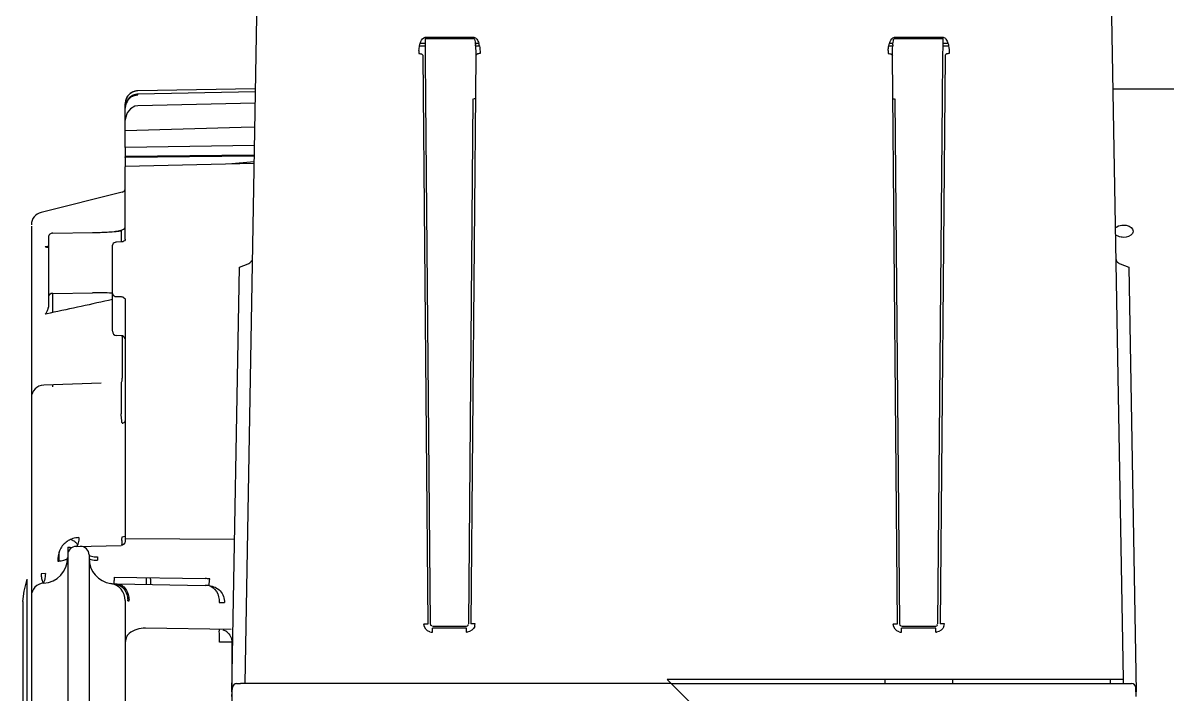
# Model space of a CAD drawing. Header units: millimetres. Extents: x 17886 to 18265, y -8727 to -7321.
# Drawn here: x 18001.691 to 18004.373, y -7648.317 to -7646.742 of the extents above; entities that cross this region are included whole.
import ezdxf

# ---------------------------------------------------------------- set-up
doc = ezdxf.new("R2010")
doc.units = ezdxf.units.MM
doc.layers.add('3551370_DKREDXF_CONTINUOUS_LINE', color=7, linetype='Continuous')

msp = doc.modelspace()

# ---------------------------------------------------------------- linework, layer by layer
at = {"layer": '3551370_DKREDXF_CONTINUOUS_LINE', "color": 6, "linetype": 'Continuous'}
for p, q in [((18002.23977, -7646.65628), (18002.21121, -7648.29268)), ((18004.2416, -7646.65628), (18004.26999, -7648.28285)), ((18002.6406, -7648.15276), (18002.62897, -7646.8199)), ((18002.7524, -7646.8199), (18002.74077, -7648.15276)), ((18003.7406, -7648.15276), (18003.72897, -7646.8199)), ((18003.8524, -7646.8199), (18003.84077, -7648.15276)), ((18002.23544, -7646.90433), (18001.96014, -7646.90974)), ((18002.23557, -7646.89722), (18001.96016, -7646.90203)), ((18004.72068, -7646.89768), (18004.24581, -7646.89768)), ((18001.93068, -7646.93203), (18001.93068, -7646.93212)), ((18001.93418, -7646.9264), (18001.93079, -7646.93854)), ((18001.93184, -7646.93135), (18001.93137, -7646.93324)), ((18001.94176, -7646.91676), (18001.93418, -7646.9264)), ((18001.9521, -7646.91105), (18001.94176, -7646.91676)), ((18001.96014, -7646.90974), (18001.9521, -7646.91105)), ((18002.23498, -7646.93078), (18001.96011, -7646.93706)), ((18001.93079, -7646.93854), (18001.93068, -7646.94112)), ((18001.93068, -7647.03492), (18001.93068, -7646.94278)), ((18001.93479, -7646.95359), (18001.93092, -7646.96638)), ((18001.94264, -7646.94376), (18001.93479, -7646.95359)), ((18001.95306, -7646.93816), (18001.94264, -7646.94376)), ((18001.96011, -7646.93706), (18001.95306, -7646.93816)), ((18001.93092, -7646.96638), (18001.93068, -7646.97056)), ((18002.23285, -7647.05305), (18001.93068, -7647.05569)), ((18001.93068, -7647.05819), (18001.93068, -7647.05569)), ((18002.23251, -7647.0722), (18001.93068, -7647.07966)), ((18001.93068, -7647.24981), (18001.93068, -7647.08029)), ((18002.18068, -7647.07213), (18002.23258, -7647.06806)), ((18002.18068, -7647.07348), (18002.18068, -7647.07213)), ((18001.9231, -7647.13971), (18001.73343, -7647.18701)), ((18001.71068, -7647.21957), (18001.71068, -7649.42579)), ((18001.75068, -7647.24506), (18001.75068, -7647.38506)), ((18001.91114, -7647.23145), (18001.92281, -7647.22891)), ((18001.90068, -7647.46511), (18001.90068, -7647.26366)), ((18001.92103, -7647.25652), (18001.91034, -7647.2569)), ((18001.76068, -7647.42218), (18001.76068, -7647.37706)), ((18001.91034, -7647.38465), (18001.92103, -7647.3848)), ((18001.93068, -7647.39223), (18001.93068, -7647.95901)), ((18001.92103, -7647.47647), (18001.91034, -7647.4761)), ((18001.87408, -7647.58746), (18001.73964, -7647.59215)), ((18001.76068, -7647.59676), (18001.76068, -7647.59142)), ((18001.81534, -7647.97085), (18001.92086, -7647.96901)), ((18001.79568, -7647.99085), (18001.79568, -7648.65451)), ((18001.84568, -7647.99067), (18001.84568, -7648.65468)), ((18001.69367, -7648.07573), (18001.70068, -7648.04768)), ((18001.91188, -7648.05883), (18002.11808, -7648.06243)), ((18001.69068, -7648.09999), (18001.69367, -7648.07573)), ((18001.69068, -7648.09999), (18001.69068, -7648.54537)), ((18001.93068, -7648.09758), (18001.93068, -7648.54777)), ((18002.17857, -7648.16584), (18001.97821, -7648.16235)), ((18002.68569, -7648.16268), (18002.6506, -7648.16268)), ((18002.73077, -7648.16268), (18002.69568, -7648.16268)), ((18003.78569, -7648.16268), (18003.7506, -7648.16268)), ((18003.83077, -7648.16268), (18003.79568, -7648.16268)), ((18002.18068, -7648.19536), (18002.18068, -7648.44999)), ((18003.21068, -7648.29268), (18002.20051, -7648.29268)), ((18003.71182, -7648.29268), (18003.71173, -7648.2832)), ((18003.86963, -7648.2832), (18003.86955, -7648.29268)), ((18004.24016, -7648.29268), (18004.23999, -7648.28319))]:
    msp.add_line(p, q, dxfattribs=at)
at = {"layer": '3551370_DKREDXF_CONTINUOUS_LINE', "color": 7, "linetype": 'Continuous'}
for p, q in [((18002.62061, -7646.79627), (18002.63375, -7646.79627)), ((18002.6221, -7646.7904), (18002.63369, -7646.7904)), ((18002.63359, -7646.77629), (18002.74778, -7646.77629)), ((18002.63359, -7646.77896), (18002.74778, -7646.77896)), ((18002.63359, -7646.77896), (18002.63369, -7646.79021)), ((18002.63369, -7646.79021), (18002.63374, -7646.79604)), ((18002.63374, -7646.79604), (18002.63395, -7646.81977)), ((18002.7511, -7646.7904), (18002.75927, -7646.7904)), ((18002.75167, -7646.79627), (18002.76075, -7646.79627)), ((18003.72061, -7646.79627), (18003.7297, -7646.79627)), ((18003.7221, -7646.7904), (18003.73026, -7646.7904)), ((18003.73359, -7646.77629), (18003.84778, -7646.77629)), ((18003.73359, -7646.77896), (18003.84778, -7646.77896)), ((18003.84742, -7646.81977), (18003.84762, -7646.79604)), ((18003.84762, -7646.79604), (18003.84768, -7646.79021)), ((18003.84762, -7646.79627), (18003.86075, -7646.79627)), ((18003.84767, -7646.7904), (18003.85927, -7646.7904)), ((18003.84768, -7646.79021), (18003.84778, -7646.77896)), ((18002.63395, -7646.81977), (18002.634, -7646.82492)), ((18002.634, -7646.82492), (18002.63485, -7646.9207)), ((18003.84652, -7646.9207), (18003.84737, -7646.82492)), ((18003.84737, -7646.82492), (18003.84742, -7646.81977)), ((18001.93068, -7646.94278), (18001.93068, -7646.93212)), ((18001.96016, -7646.91136), (18001.96016, -7646.90979)), ((18002.63485, -7646.9207), (18002.6456, -7648.15281)), ((18002.73577, -7648.15281), (18002.74652, -7646.9207)), ((18003.73485, -7646.9207), (18003.7456, -7648.15281)), ((18003.83577, -7648.15281), (18003.84652, -7646.9207)), ((18002.23324, -7647.03032), (18001.93068, -7647.03492)), ((18001.93068, -7647.03492), (18001.93068, -7647.05444)), ((18002.2328, -7647.05555), (18001.93068, -7647.05819)), ((18001.93068, -7647.05819), (18001.93068, -7647.08029)), ((18001.76051, -7647.23587), (18001.85394, -7647.23445)), ((18001.92279, -7647.22891), (18001.92028, -7647.22942)), ((18001.92086, -7647.23016), (18001.92086, -7647.25652)), ((18001.92281, -7647.22891), (18001.92279, -7647.22891)), ((18001.75021, -7647.26653), (18001.75068, -7647.26642)), ((18002.19826, -7647.31554), (18002.2184, -7647.30772)), ((18004.26297, -7647.30772), (18004.28311, -7647.31554)), ((18002.18086, -7648.31215), (18002.19826, -7647.31554)), ((18004.28311, -7647.31554), (18004.30051, -7648.31215)), ((18001.75068, -7647.38506), (18001.75068, -7647.40617)), ((18001.76051, -7647.37706), (18001.85394, -7647.37564)), ((18001.74789, -7647.42497), (18001.7431, -7647.42601)), ((18001.75447, -7647.42354), (18001.74789, -7647.42497)), ((18001.9231, -7647.47647), (18001.9231, -7647.5753)), ((18001.92103, -7647.58659), (18001.92103, -7647.65971)), ((18001.93068, -7647.9525), (18002.18712, -7647.95365)), ((18001.79595, -7647.9729), (18001.79595, -7647.98887)), ((18001.77294, -7647.99907), (18001.77294, -7648.0053)), ((18001.77542, -7648.005), (18001.77542, -7647.98459)), ((18001.86534, -7647.99525), (18001.86534, -7648.00318)), ((18001.70068, -7648.59768), (18001.70068, -7648.04768)), ((18001.74347, -7648.03459), (18001.73343, -7648.03478)), ((18001.90464, -7648.04262), (18002.11808, -7648.04631)), ((18001.90464, -7648.05871), (18001.91188, -7648.05883)), ((18001.98068, -7648.06003), (18001.98068, -7648.04394)), ((18001.99016, -7648.04768), (18001.99016, -7648.0441)), ((18001.93636, -7648.0987), (18001.93785, -7648.09876)), ((18001.93785, -7648.09876), (18001.93947, -7648.09883)), ((18002.6506, -7648.15776), (18002.73077, -7648.15776)), ((18002.6506, -7648.17215), (18002.6506, -7648.16268)), ((18002.69568, -7648.16268), (18002.68569, -7648.16268)), ((18002.73077, -7648.17215), (18002.73077, -7648.16268)), ((18003.7506, -7648.15776), (18003.83077, -7648.15776)), ((18003.7506, -7648.17215), (18003.7506, -7648.16268)), ((18003.79568, -7648.16268), (18003.78569, -7648.16268)), ((18003.83077, -7648.17215), (18003.83077, -7648.16268)), ((18002.18068, -7648.19536), (18002.15121, -7648.19536)), ((18002.19175, -7648.29268), (18002.20051, -7648.29268)), ((18004.19006, -7648.2832), (18003.20121, -7648.2832)), ((18003.28016, -7648.36215), (18003.20121, -7648.2832)), ((18003.21068, -7648.29268), (18004.28962, -7648.29268)), ((18004.26999, -7648.28285), (18004.27016, -7648.29268)), ((18002.18068, -7648.32268), (18002.18176, -7648.30215)), ((18004.30068, -7648.32268), (18004.29961, -7648.30215))]:
    msp.add_line(p, q, dxfattribs=at)
at = {"layer": '3551370_DKREDXF_CONTINUOUS_LINE', "color": 6, "linetype": 'Continuous'}
msp.add_lwpolyline([(18002.2333, -7646.987), (18002.20247, -7646.98785), (18001.93068, -7646.99548)], dxfattribs=at)
at = {"layer": '3551370_DKREDXF_CONTINUOUS_LINE', "color": 7, "linetype": 'Continuous'}
for points in [[(18001.9231, -7647.22811), (18001.923, -7647.22868), (18001.92281, -7647.22891)], [(18001.79595, -7647.9729), (18001.79746, -7647.97262), (18001.79895, -7647.97258)]]:
    msp.add_lwpolyline(points, dxfattribs=at)
for centre, radius, start, end in [((18002.42519, -7646.8219), 0.32748, 4.48869, 4.87387), ((18002.70595, -7646.8069), 0.05582, 14.74373, 17.19116), ((18002.69765, -7646.80907), 0.0644, 11.46663, 14.73328), ((18004.11896, -7646.82779), 0.39054, 174.98196, 175.37058), ((18002.71371, -7646.81344), 0.09475, 176.08148, 180.50755), ((18003.81371, -7646.81344), 0.09475, 176.08148, 180.50755), ((18001.96073, -7646.93217), 0.03013, 108.23605, 125.64524), ((18001.96089, -7646.93206), 0.0302, 163.76868, 179.9494), ((18001.96323, -7646.94107), 0.03254, 162.12161, 170.03601), ((18001.96331, -7646.94271), 0.03262, 158.52481, 168.8394), ((18001.96057, -7646.93198), 0.02988, 161.75177, 163.74176), ((18001.96075, -7646.93206), 0.03007, 144.81193, 161.70368), ((18001.96276, -7646.94093), 0.03205, 156.72982, 162.1043), ((18001.96275, -7646.94249), 0.03202, 149.07857, 158.51083), ((18001.96249, -7646.94081), 0.03175, 149.39178, 156.73558), ((18001.9621, -7646.94058), 0.0313, 144.14975, 149.38818), ((18001.96219, -7646.94217), 0.03138, 140.14476, 149.05955), ((18001.96051, -7646.93193), 0.0298, 142.01917, 144.76632), ((18001.96188, -7646.94043), 0.03103, 135.03526, 144.14562), ((18001.96079, -7646.93216), 0.03016, 125.74301, 141.98726), ((18001.96143, -7646.93998), 0.0304, 128.38848, 135.0314), ((18001.9611, -7646.93958), 0.02988, 126.34504, 128.37611), ((18001.96077, -7646.93897), 0.02918, 95.97108, 108.14432), ((18001.9607, -7646.93837), 0.02858, 93.24019, 95.95157), ((18001.96068, -7646.93795), 0.02816, 91.04686, 93.23939), ((18001.96343, -7646.94113), 0.03274, 175.18555, 179.9949), ((18001.96376, -7646.94278), 0.03308, 172.36036, 179.99682), ((18001.96355, -7646.94113), 0.03287, 172.05352, 175.18821), ((18001.96359, -7646.94276), 0.0329, 168.83884, 172.35921), ((18001.96352, -7646.94113), 0.03283, 170.02683, 172.05375), ((18001.83937, -7646.27521), 0.95935, 270.87057, 271.23875), ((18001.84073, -7646.33511), 0.89943, 271.23421, 271.96165), ((18001.87196, -7646.86524), 0.36831, 275.05323, 275.45664), ((18001.83168, -7646.74886), 0.48869, 278.86251, 279.77537), ((18001.87737, -7646.9214), 0.31189, 275.448, 276.21554), ((18001.8557, -7646.88951), 0.346, 279.80922, 280.06546), ((18001.87286, -7646.98546), 0.24852, 280.03654, 281.00008), ((18001.90049, -7647.10522), 0.12659, 279.05489, 279.25891), ((18001.74189, -7647.22561), 0.04177, 271.66569, 277.15296), ((18001.87341, -7647.70362), 0.32782, 85.22712, 86.51119), ((18001.71719, -7647.40278), 0.03381, 343.76164, 346.40516), ((18001.7309, -7647.68103), 0.02021, 184.56892, 189.25139), ((18001.0046, -7647.75817), 0.9217, 5.18825, 6.13232), ((18001.19671, -7647.7405), 0.72879, 4.99494, 5.17042), ((18001.28552, -7647.73281), 0.63965, 4.59721, 5.00185), ((18001.82295, -7648.00107), 0.05085, 107.61206, 120.405), ((18001.82308, -7648.00167), 0.05146, 91.1256, 107.55225), ((18001.68045, -7647.94378), 0.24269, 357.35855, 357.96982), ((18001.63477, -7647.94218), 0.2884, 357.97341, 358.78345), ((18001.79869, -7647.98513), 0.0125, 59.78294, 70.93869), ((18001.79493, -7647.98188), 0.02837, 66.52832, 73.90979), ((18001.79612, -7647.97979), 0.02595, 33.13084, 49.32531), ((18001.79645, -7647.97953), 0.02554, 28.9257, 33.0538), ((18001.71709, -7647.94546), 0.20601, 356.89707, 357.35469), ((18001.83246, -7648.03036), 0.09914, 182.55295, 186.01597), ((18002.92444, -7648.05793), 1.01992, 179.14025, 179.60453), ((18006.31475, -7648.07292), 4.32467, 179.66565, 179.83168), ((18002.11604, -7648.16781), 0.12152, 83.99298, 89.03791), ((18002.11596, -7648.18714), 0.12472, 84.92787, 89.02621), ((18001.88787, -7648.09841), 0.04849, 359.65945, 1.97621), ((18001.88382, -7648.09834), 0.05565, 359.5032, 1.94934), ((18002.15062, -7648.19548), 0.03013, 53.42033, 71.19136), ((18002.65058, -7648.15214), 0.01998, 180.53001, 186.459), ((18002.7306, -7648.15212), 0.02017, 341.69248, 359.42396), ((18003.75058, -7648.15214), 0.01998, 180.53001, 186.459), ((18003.8306, -7648.15212), 0.02017, 341.69248, 359.42396), ((18002.65062, -7648.15201), 0.02014, 252.13721, 269.92648), ((18002.73077, -7648.15234), 0.01982, 270.00735, 274.27152), ((18003.75062, -7648.15201), 0.02014, 252.13721, 269.92648), ((18003.83077, -7648.15234), 0.01982, 270.00735, 274.27152), ((18002.19175, -7648.30268), 0.01, 90, 177), ((18004.28962, -7648.30268), 0.01, 3, 90)]:
    msp.add_arc(centre, radius, start, end, dxfattribs=at)
at = {"layer": '3551370_DKREDXF_CONTINUOUS_LINE', "color": 6, "linetype": 'Continuous'}
for centre, radius, start, end in [((18001.96068, -7646.93202), 0.03, 92.98209, 161.73448), ((18001.9608, -7646.93218), 0.03017, 122.15874, 124.82436), ((18001.96072, -7646.93205), 0.03003, 115.03799, 122.16583), ((18001.96063, -7646.93186), 0.02981, 112.68326, 115.02657), ((18001.96068, -7646.93198), 0.02994, 108.25652, 112.68251), ((18001.96071, -7646.93215), 0.03011, 92.7365, 108.21621), ((18001.96068, -7646.93183), 0.0298, 91.00148, 92.70737), ((18001.96099, -7646.93213), 0.0303, 168.15511, 179.9836), ((18001.95908, -7646.93825), 0.0284, 161.32287, 169.60584), ((18001.96083, -7646.9321), 0.03014, 163.6504, 168.14063), ((18001.96084, -7646.9321), 0.03015, 160.11108, 163.65094), ((18001.9608, -7646.93209), 0.03011, 157.35167, 160.11114), ((18001.96083, -7646.93211), 0.03014, 147.47735, 157.34541), ((18001.96073, -7646.93205), 0.03003, 144.80552, 147.46413), ((18001.96078, -7646.93209), 0.03009, 142.08676, 144.80588), ((18001.96077, -7646.93208), 0.03008, 138.37103, 142.08744), ((18001.9607, -7646.93202), 0.02999, 134.51816, 138.37122), ((18001.96061, -7646.93192), 0.02985, 126.73235, 134.51949), ((18001.96076, -7646.93213), 0.03011, 124.82422, 126.73881), ((18001.92068, -7647.13001), 0.01, 283.99835, 334.66587), ((18001.74068, -7647.21611), 0.03, 104.00061, 180.0024), ((18001.91068, -7647.4661), 0.01, 179.99711, 267.99987), ((18001.92068, -7647.48646), 0.01, 19.22919, 88.00011), ((18001.74068, -7647.62213), 0.03, 92.00009, 180.00073), ((18001.81568, -7647.99085), 0.02, 91, 180), ((18001.82568, -7647.99067), 0.02, 0, 91), ((18001.73568, -7647.99723), 0.06, 273.18474, 0), ((18001.90568, -7647.99871), 0.06, 180, 261.37307), ((18001.74068, -7648.08709), 0.03, 93.18474, 180), ((18001.89068, -7648.09758), 0.04, 0, 81.37307), ((18001.90568, -7647.99871), 0.06, 262.16729, 269.00513)]:
    msp.add_arc(centre, radius, start, end, dxfattribs=at)
msp.add_ellipse((18001.97823, -7648.22236), major_axis=(-0.05643, 0.02395), ratio=0.9751956, start_param=-1.1780211, end_param=-0.4909035, dxfattribs=at)
at = {"layer": '3551370_DKREDXF_CONTINUOUS_LINE', "color": 7, "linetype": 'Continuous'}
for points in [[(18002.61918, -7646.80697), (18002.61943, -7646.80338), (18002.61988, -7646.79979), (18002.6206, -7646.79627)], [(18002.6206, -7646.79627), (18002.62101, -7646.79429), (18002.62149, -7646.79233), (18002.62209, -7646.7904)], [(18002.74778, -7646.77629), (18002.75042, -7646.77623), (18002.75294, -7646.77832), (18002.75453, -7646.78043)], [(18002.74778, -7646.77896), (18002.74943, -7646.7793), (18002.74978, -7646.78183), (18002.75, -7646.7835)], [(18002.75, -7646.7835), (18002.7503, -7646.78581), (18002.75084, -7646.78809), (18002.75112, -7646.7904)], [(18002.75167, -7646.79627), (18002.75228, -7646.80412), (18002.75247, -7646.81202), (18002.7524, -7646.8199)], [(18002.75453, -7646.78043), (18002.75673, -7646.78338), (18002.75819, -7646.78688), (18002.75928, -7646.7904)], [(18002.76077, -7646.79627), (18002.76197, -7646.80218), (18002.76245, -7646.80825), (18002.7624, -7646.81428)], [(18003.71918, -7646.80697), (18003.71943, -7646.80338), (18003.71988, -7646.79979), (18003.7206, -7646.79627)], [(18003.7206, -7646.79627), (18003.72101, -7646.79429), (18003.72149, -7646.79233), (18003.72209, -7646.7904)], [(18003.72897, -7646.8199), (18003.7289, -7646.81202), (18003.72907, -7646.80412), (18003.7297, -7646.79627)], [(18003.84778, -7646.77629), (18003.85042, -7646.77623), (18003.85294, -7646.77832), (18003.85453, -7646.78043)], [(18003.85453, -7646.78043), (18003.85673, -7646.78338), (18003.85819, -7646.78688), (18003.85928, -7646.7904)], [(18003.85928, -7646.7904), (18003.85987, -7646.79233), (18003.86036, -7646.79429), (18003.86077, -7646.79627)], [(18003.86077, -7646.79627), (18003.86197, -7646.80218), (18003.86245, -7646.80825), (18003.8624, -7646.81428)], [(18001.93811, -7646.92206), (18001.93995, -7646.91985), (18001.94214, -7646.91788), (18001.94453, -7646.91628)], [(18001.95168, -7646.91123), (18001.94873, -7646.9122), (18001.9459, -7646.91367), (18001.94339, -7646.91551)], [(18001.94453, -7646.91628), (18001.94907, -7646.91325), (18001.9547, -7646.91145), (18001.96016, -7646.91136)], [(18001.9231, -7647.22811), (18001.92451, -7647.22779), (18001.92587, -7647.22716), (18001.92702, -7647.22629)], [(18001.75362, -7647.23856), (18001.75187, -7647.24017), (18001.75068, -7647.24268), (18001.75068, -7647.24506)], [(18001.76051, -7647.23587), (18001.75805, -7647.23591), (18001.75544, -7647.23689), (18001.75362, -7647.23856)], [(18001.87152, -7647.23402), (18001.88249, -7647.23364), (18001.89346, -7647.23308), (18001.9044, -7647.23211)], [(18001.91114, -7647.23145), (18001.91424, -7647.23111), (18001.91733, -7647.23073), (18001.92041, -7647.23024)], [(18002.2184, -7647.30772), (18002.21995, -7647.30712), (18002.22146, -7647.30634), (18002.22282, -7647.30538)], [(18002.22282, -7647.30538), (18002.22497, -7647.30387), (18002.22689, -7647.30175), (18002.22786, -7647.29931)], [(18004.25276, -7647.29565), (18004.25282, -7647.29951), (18004.25559, -7647.30337), (18004.25878, -7647.30555)], [(18004.25878, -7647.30555), (18004.26008, -7647.30643), (18004.2615, -7647.30716), (18004.26297, -7647.30772)], [(18001.76051, -7647.37706), (18001.75629, -7647.37712), (18001.75068, -7647.38084), (18001.75068, -7647.38506)], [(18001.89336, -7647.37641), (18001.88024, -7647.37561), (18001.86708, -7647.37544), (18001.85394, -7647.37564)], [(18001.74965, -7647.41224), (18001.74891, -7647.41479), (18001.7479, -7647.41726), (18001.74673, -7647.41965)], [(18001.90068, -7647.39169), (18001.85194, -7647.4023), (18001.80321, -7647.41292), (18001.75447, -7647.42354)], [(18001.74673, -7647.41965), (18001.74571, -7647.42175), (18001.74473, -7647.424), (18001.74304, -7647.42562)], [(18001.9231, -7647.9483), (18001.92538, -7647.94812), (18001.92783, -7647.94786), (18001.92972, -7647.94659)], [(18001.80623, -7647.95585), (18001.80868, -7647.95692), (18001.81101, -7647.95836), (18001.81303, -7647.9601)], [(18001.93068, -7647.95901), (18001.93068, -7647.96368), (18001.92553, -7647.96893), (18001.92086, -7647.96901)], [(18001.85142, -7647.99388), (18001.85351, -7647.99437), (18001.85565, -7647.99467), (18001.85779, -7647.99488)], [(18001.85779, -7647.99488), (18001.8603, -7647.99512), (18001.86282, -7647.99524), (18001.86534, -7647.99525)], [(18001.73387, -7648.04075), (18001.73423, -7648.0441), (18001.73474, -7648.04745), (18001.73568, -7648.05068)], [(18001.73568, -7648.05068), (18001.73627, -7648.0527), (18001.73695, -7648.05487), (18001.73845, -7648.05635)], [(18001.74285, -7648.04209), (18001.74258, -7648.04424), (18001.74223, -7648.04639), (18001.74175, -7648.0485)], [(18001.74347, -7648.03459), (18001.74335, -7648.0371), (18001.74315, -7648.0396), (18001.74285, -7648.04209)], [(18001.90455, -7648.05664), (18001.90452, -7648.05472), (18001.90453, -7648.0528), (18001.90455, -7648.05089)], [(18001.90464, -7648.05871), (18001.90886, -7648.05878), (18001.91315, -7648.05994), (18001.91689, -7648.06191)], [(18001.91188, -7648.05883), (18001.9156, -7648.0589), (18001.91939, -7648.0601), (18001.92257, -7648.06202)], [(18001.91689, -7648.06191), (18001.92086, -7648.06401), (18001.9244, -7648.06709), (18001.9272, -7648.07062)], [(18001.9272, -7648.07062), (18001.93022, -7648.07443), (18001.93252, -7648.07889), (18001.93403, -7648.08352)], [(18001.93403, -7648.08352), (18001.93542, -7648.08777), (18001.93618, -7648.09227), (18001.93634, -7648.09674)], [(18001.93748, -7648.08363), (18001.93865, -7648.08779), (18001.93929, -7648.09213), (18001.93944, -7648.09645)], [(18002.64445, -7648.17118), (18002.63757, -7648.16896), (18002.63154, -7648.16157), (18002.63072, -7648.15439)], [(18002.6456, -7648.15281), (18002.64561, -7648.15424), (18002.64604, -7648.15667), (18002.64747, -7648.15667)], [(18002.73077, -7648.15776), (18002.7322, -7648.15776), (18002.73464, -7648.15735), (18002.73465, -7648.15591)], [(18002.74975, -7648.15846), (18002.74742, -7648.16548), (18002.73962, -7648.17155), (18002.73224, -7648.1721)], [(18003.74445, -7648.17118), (18003.73757, -7648.16896), (18003.73154, -7648.16157), (18003.73072, -7648.15439)], [(18003.7456, -7648.15281), (18003.74561, -7648.15424), (18003.74604, -7648.15667), (18003.74747, -7648.15667)], [(18003.83077, -7648.15776), (18003.8322, -7648.15776), (18003.83464, -7648.15735), (18003.83465, -7648.15591)], [(18003.84975, -7648.15846), (18003.84742, -7648.16548), (18003.83962, -7648.17155), (18003.83224, -7648.1721)], [(18002.16858, -7648.17128), (18002.17579, -7648.17664), (18002.18068, -7648.18638), (18002.18068, -7648.19536)]]:
    msp.add_open_spline(points, degree=3, dxfattribs=at)
for points, knots in [([(18002.62209, -7646.7904), (18002.62253, -7646.78897), (18002.62449, -7646.78341), (18002.62892, -7646.77622), (18002.63359, -7646.77629)], [0, 0, 0, 0, 0.2426818, 1, 1, 1, 1]), ([(18002.75112, -7646.7904), (18002.7512, -7646.79101), (18002.75133, -7646.79223), (18002.75144, -7646.79346), (18002.75149, -7646.79407)], [0, 0, 0, 0, 0.4969689, 1, 1, 1, 1]), ([(18003.72209, -7646.7904), (18003.72253, -7646.78897), (18003.72449, -7646.78341), (18003.72892, -7646.77622), (18003.73359, -7646.77629)], [0, 0, 0, 0, 0.2426818, 1, 1, 1, 1]), ([(18003.72992, -7646.79363), (18003.72997, -7646.79309), (18003.73006, -7646.79201), (18003.73017, -7646.79093), (18003.73024, -7646.7904)], [0, 0, 0, 0, 0.5016814, 1, 1, 1, 1]), ([(18003.73024, -7646.7904), (18003.73046, -7646.78844), (18003.73137, -7646.78532), (18003.73156, -7646.77888), (18003.73359, -7646.77896)], [0, 0, 0, 0, 0.4917732, 1, 1, 1, 1]), ([(18002.61897, -7646.81429), (18002.62024, -7646.81428), (18002.62399, -7646.81454), (18002.62894, -7646.8172), (18002.62897, -7646.8199)], [0, 0, 0, 0, 0.3215698, 1, 1, 1, 1]), ([(18002.7624, -7646.81429), (18002.76112, -7646.81428), (18002.75738, -7646.81454), (18002.75243, -7646.8172), (18002.7524, -7646.8199)], [0, 0, 0, 0, 0.3215701, 1, 1, 1, 1]), ([(18003.71897, -7646.81429), (18003.72024, -7646.81428), (18003.72399, -7646.81454), (18003.72894, -7646.8172), (18003.72897, -7646.8199)], [0, 0, 0, 0, 0.3215698, 1, 1, 1, 1]), ([(18003.8624, -7646.81429), (18003.86112, -7646.81428), (18003.85738, -7646.81454), (18003.85243, -7646.8172), (18003.8524, -7646.8199)], [0, 0, 0, 0, 0.3215701, 1, 1, 1, 1]), ([(18001.93068, -7646.93212), (18001.93068, -7646.93156), (18001.93126, -7646.93027), (18001.93234, -7646.92949), (18001.93297, -7646.92913)], [0, 0, 0, 0, 0.43441, 1, 1, 1, 1]), ([(18001.93068, -7646.93203), (18001.93068, -7646.93238), (18001.93089, -7646.93314), (18001.93136, -7646.93375), (18001.93165, -7646.93404)], [0, 0, 0, 0, 0.4641782, 1, 1, 1, 1]), ([(18001.93364, -7646.92879), (18001.93395, -7646.92864), (18001.9346, -7646.92838), (18001.93528, -7646.92817), (18001.93563, -7646.92807)], [0, 0, 0, 0, 0.4828794, 1, 1, 1, 1]), ([(18002.75152, -7646.92065), (18002.75152, -7646.92098), (18002.74937, -7646.92028), (18002.74853, -7646.9207), (18002.74754, -7646.92068)], [0, 0, 0, 0, 0.2502999, 1, 1, 1, 1]), ([(18003.72985, -7646.92065), (18003.72985, -7646.92098), (18003.732, -7646.92028), (18003.73284, -7646.9207), (18003.73383, -7646.92068)], [0, 0, 0, 0, 0.2502989, 1, 1, 1, 1]), ([(18001.92702, -7647.22629), (18001.92759, -7647.22587), (18001.92862, -7647.22489), (18001.92941, -7647.22372), (18001.92972, -7647.22309)], [0, 0, 0, 0, 0.5042128, 1, 1, 1, 1]), ([(18001.93068, -7647.24981), (18001.93068, -7647.25265), (18001.9262, -7647.25596), (18001.92228, -7647.25647), (18001.92103, -7647.25652)], [0, 0, 0, 0, 0.6949139, 1, 1, 1, 1]), ([(18001.7431, -7647.26737), (18001.74371, -7647.26771), (18001.74488, -7647.2683), (18001.74613, -7647.26871), (18001.74673, -7647.26883)], [0, 0, 0, 0, 0.5308614, 1, 1, 1, 1]), ([(18001.74673, -7647.26883), (18001.74744, -7647.26898), (18001.74896, -7647.26915), (18001.75028, -7647.26803), (18001.75051, -7647.26734)], [0, 0, 0, 0, 0.4981606, 1, 1, 1, 1]), ([(18001.74709, -7647.26706), (18001.74762, -7647.26699), (18001.74866, -7647.26684), (18001.7497, -7647.26664), (18001.75021, -7647.26653)], [0, 0, 0, 0, 0.5024553, 1, 1, 1, 1]), ([(18001.75051, -7647.26734), (18001.75054, -7647.26723), (18001.7506, -7647.26701), (18001.75064, -7647.26678), (18001.75065, -7647.26666)], [0, 0, 0, 0, 0.4748643, 1, 1, 1, 1]), ([(18001.75065, -7647.26666), (18001.75066, -7647.26656), (18001.75068, -7647.26635), (18001.75068, -7647.26614), (18001.75068, -7647.26603)], [0, 0, 0, 0, 0.4797806, 1, 1, 1, 1]), ([(18001.75037, -7647.40927), (18001.75032, -7647.40952), (18001.75022, -7647.41001), (18001.75011, -7647.41049), (18001.75005, -7647.41073)], [0, 0, 0, 0, 0.5025095, 1, 1, 1, 1]), ([(18001.75068, -7647.40617), (18001.75068, -7647.40669), (18001.75062, -7647.40773), (18001.75046, -7647.40876), (18001.75037, -7647.40927)], [0, 0, 0, 0, 0.496338, 1, 1, 1, 1]), ([(18001.9231, -7647.5753), (18001.92299, -7647.57668), (18001.92249, -7647.58042), (18001.92239, -7647.58455), (18001.92103, -7647.58659)], [0, 0, 0, 0, 0.3615391, 1, 1, 1, 1]), ([(18001.9231, -7647.68154), (18001.92413, -7647.6814), (18001.9271, -7647.68081), (18001.93068, -7647.67843), (18001.93068, -7647.67628)], [0, 0, 0, 0, 0.3255803, 1, 1, 1, 1]), ([(18001.82207, -7647.95022), (18001.82195, -7647.95211), (18001.82132, -7647.9582), (18001.82034, -7647.9645), (18001.81831, -7647.96823)], [0, 0, 0, 0, 0.3087965, 1, 1, 1, 1]), ([(18001.79721, -7647.95721), (18001.78993, -7647.96149), (18001.77747, -7647.97385), (18001.77294, -7647.99082), (18001.77294, -7647.99907)], [0, 0, 0, 0, 0.5057992, 1, 1, 1, 1]), ([(18001.79895, -7647.97258), (18001.7996, -7647.97262), (18001.8009, -7647.97277), (18001.80216, -7647.97311), (18001.80277, -7647.97332)], [0, 0, 0, 0, 0.5037809, 1, 1, 1, 1]), ([(18001.81831, -7647.96823), (18001.81793, -7647.96894), (18001.8172, -7647.97011), (18001.81589, -7647.97084), (18001.81534, -7647.97085)], [0, 0, 0, 0, 0.5910957, 1, 1, 1, 1]), ([(18001.9228, -7647.95661), (18001.92274, -7647.95781), (18001.92248, -7647.96145), (18001.92221, -7647.96513), (18001.92162, -7647.96751)], [0, 0, 0, 0, 0.3276484, 1, 1, 1, 1]), ([(18001.77294, -7648.0053), (18001.77451, -7648.00519), (18001.78004, -7648.00466), (18001.78557, -7648.00368), (18001.78932, -7648.00235)], [0, 0, 0, 0, 0.2830627, 1, 1, 1, 1]), ([(18001.78932, -7648.00235), (18001.79025, -7648.00202), (18001.79268, -7648.00105), (18001.79568, -7647.99902), (18001.79568, -7647.99723)], [0, 0, 0, 0, 0.3545437, 1, 1, 1, 1]), ([(18001.84568, -7647.99067), (18001.84568, -7647.99099), (18001.84693, -7647.99311), (18001.84952, -7647.99344), (18001.85142, -7647.99388)], [0, 0, 0, 0, 0.1409294, 1, 1, 1, 1]), ([(18001.84569, -7647.99871), (18001.84569, -7647.99903), (18001.8461, -7647.99977), (18001.84677, -7648.00018), (18001.84718, -7648.0004)], [0, 0, 0, 0, 0.4033944, 1, 1, 1, 1]), ([(18001.84718, -7648.0004), (18001.8481, -7648.00091), (18001.854, -7648.00283), (18001.86024, -7648.00316), (18001.86534, -7648.00318)], [0, 0, 0, 0, 0.1711547, 1, 1, 1, 1]), ([(18001.74175, -7648.0485), (18001.74154, -7648.0494), (18001.7408, -7648.05212), (18001.7398, -7648.05497), (18001.73845, -7648.05635)], [0, 0, 0, 0, 0.3212107, 1, 1, 1, 1]), ([(18001.90464, -7648.0587), (18001.90446, -7648.0587), (18001.90476, -7648.05759), (18001.90455, -7648.05715), (18001.90455, -7648.05664)], [0, 0, 0, 0, 0.2559982, 1, 1, 1, 1]), ([(18002.12699, -7648.0629), (18002.12706, -7648.06238), (18002.12764, -7648.05706), (18002.12824, -7648.05175), (18002.12876, -7648.04696)], [0, 0, 0, 0, 0.0987123, 1, 1, 1, 1]), ([(18001.92257, -7648.06202), (18001.92431, -7648.06306), (18001.93133, -7648.06861), (18001.93563, -7648.07704), (18001.93748, -7648.08363)], [0, 0, 0, 0, 0.2282393, 1, 1, 1, 1]), ([(18002.12699, -7648.0629), (18002.13414, -7648.06431), (18002.14788, -7648.07671), (18002.15112, -7648.09348), (18002.15104, -7648.10252)], [0, 0, 0, 0, 0.4465098, 1, 1, 1, 1]), ([(18002.12699, -7648.0629), (18002.13669, -7648.06383), (18002.15649, -7648.07219), (18002.1637, -7648.09295), (18002.16318, -7648.10256)], [0, 0, 0, 0, 0.5029863, 1, 1, 1, 1]), ([(18002.15104, -7648.10252), (18002.15234, -7648.10252), (18002.15638, -7648.10255), (18002.16043, -7648.10252), (18002.16318, -7648.10253)], [0, 0, 0, 0, 0.3194979, 1, 1, 1, 1]), ([(18002.15121, -7648.19536), (18002.15127, -7648.19154), (18002.15118, -7648.18469), (18002.15193, -7648.17465), (18002.15054, -7648.17007), (18002.15197, -7648.16538), (18002.15121, -7648.16537)], [0, 0, 0, 0, 0.3826036, 0.7068406, 0.9236124, 1, 1, 1, 1]), ([(18002.6306, -7648.15233), (18002.63295, -7648.15231), (18002.63515, -7648.15321), (18002.64059, -7648.15178), (18002.6406, -7648.15276)], [0, 0, 0, 0, 0.7056294, 1, 1, 1, 1]), ([(18002.64747, -7648.15667), (18002.64772, -7648.15667), (18002.6483, -7648.15649), (18002.64878, -7648.15615), (18002.64904, -7648.15592)], [0, 0, 0, 0, 0.4158146, 1, 1, 1, 1]), ([(18002.73465, -7648.15591), (18002.73466, -7648.15567), (18002.73449, -7648.15509), (18002.73414, -7648.1546), (18002.73392, -7648.15434)], [0, 0, 0, 0, 0.4160665, 1, 1, 1, 1]), ([(18002.75077, -7648.15233), (18002.74841, -7648.15231), (18002.74622, -7648.15321), (18002.74078, -7648.15178), (18002.74077, -7648.15276)], [0, 0, 0, 0, 0.7056296, 1, 1, 1, 1]), ([(18003.7306, -7648.15233), (18003.73295, -7648.15231), (18003.73515, -7648.15321), (18003.74059, -7648.15178), (18003.7406, -7648.15276)], [0, 0, 0, 0, 0.7056294, 1, 1, 1, 1]), ([(18003.74747, -7648.15667), (18003.74772, -7648.15667), (18003.7483, -7648.15649), (18003.74878, -7648.15615), (18003.74904, -7648.15592)], [0, 0, 0, 0, 0.4158146, 1, 1, 1, 1]), ([(18003.83465, -7648.15591), (18003.83466, -7648.15567), (18003.83449, -7648.15509), (18003.83414, -7648.1546), (18003.83392, -7648.15434)], [0, 0, 0, 0, 0.4160665, 1, 1, 1, 1]), ([(18003.85077, -7648.15233), (18003.84841, -7648.15231), (18003.84622, -7648.15321), (18003.84078, -7648.15178), (18003.84077, -7648.15276)], [0, 0, 0, 0, 0.7056296, 1, 1, 1, 1]), ([(18004.26999, -7648.28285), (18004.26999, -7648.28336), (18004.26674, -7648.28236), (18004.26342, -7648.28345), (18004.25549, -7648.28295), (18004.24595, -7648.28324), (18004.2339, -7648.28319), (18004.21509, -7648.28325), (18004.20026, -7648.28322), (18004.19006, -7648.2832)], [0, 0, 0, 0, 0.0191919, 0.0759889, 0.1682809, 0.2925601, 0.4440904, 0.6170276, 1, 1, 1, 1])]:
    msp.add_open_spline(points, degree=3, knots=knots, dxfattribs=at)
at = {"layer": '3551370_DKREDXF_CONTINUOUS_LINE', "color": 6, "linetype": 'Continuous'}
for points, knots in [([(18004.25143, -7647.22362), (18004.25248, -7647.22251), (18004.25802, -7647.21823), (18004.26529, -7647.21674), (18004.27068, -7647.21674)], [0, 0, 0, 0, 0.2210777, 1, 1, 1, 1]), ([(18004.27068, -7647.21674), (18004.27358, -7647.21674), (18004.28248, -7647.21746), (18004.29318, -7647.22466), (18004.29318, -7647.23106)], [0, 0, 0, 0, 0.311382, 1, 1, 1, 1]), ([(18004.27068, -7647.24566), (18004.26881, -7647.24566), (18004.26204, -7647.24512), (18004.25511, -7647.24237), (18004.25166, -7647.23882)], [0, 0, 0, 0, 0.2745889, 1, 1, 1, 1]), ([(18004.29318, -7647.23106), (18004.29318, -7647.233), (18004.28983, -7647.24251), (18004.27824, -7647.24566), (18004.27068, -7647.24566)], [0, 0, 0, 0, 0.204079, 1, 1, 1, 1]), ([(18001.91034, -7647.2569), (18001.90909, -7647.25694), (18001.90515, -7647.25745), (18001.90068, -7647.26081), (18001.90068, -7647.26366)], [0, 0, 0, 0, 0.3041073, 1, 1, 1, 1]), ([(18001.90068, -7647.37728), (18001.90068, -7647.38029), (18001.90493, -7647.38412), (18001.90909, -7647.38464), (18001.91034, -7647.38465)], [0, 0, 0, 0, 0.7069789, 1, 1, 1, 1]), ([(18001.92103, -7647.3848), (18001.92228, -7647.38482), (18001.92645, -7647.38533), (18001.93068, -7647.38921), (18001.93068, -7647.39223)], [0, 0, 0, 0, 0.2922046, 1, 1, 1, 1]), ([(18001.93947, -7648.17529), (18001.93724, -7648.17704), (18001.92945, -7648.18773), (18001.93068, -7648.20147), (18001.93068, -7648.21132)], [0, 0, 0, 0, 0.2235158, 1, 1, 1, 1])]:
    msp.add_open_spline(points, degree=3, knots=knots, dxfattribs=at)

doc.saveas('drawing.dxf')
